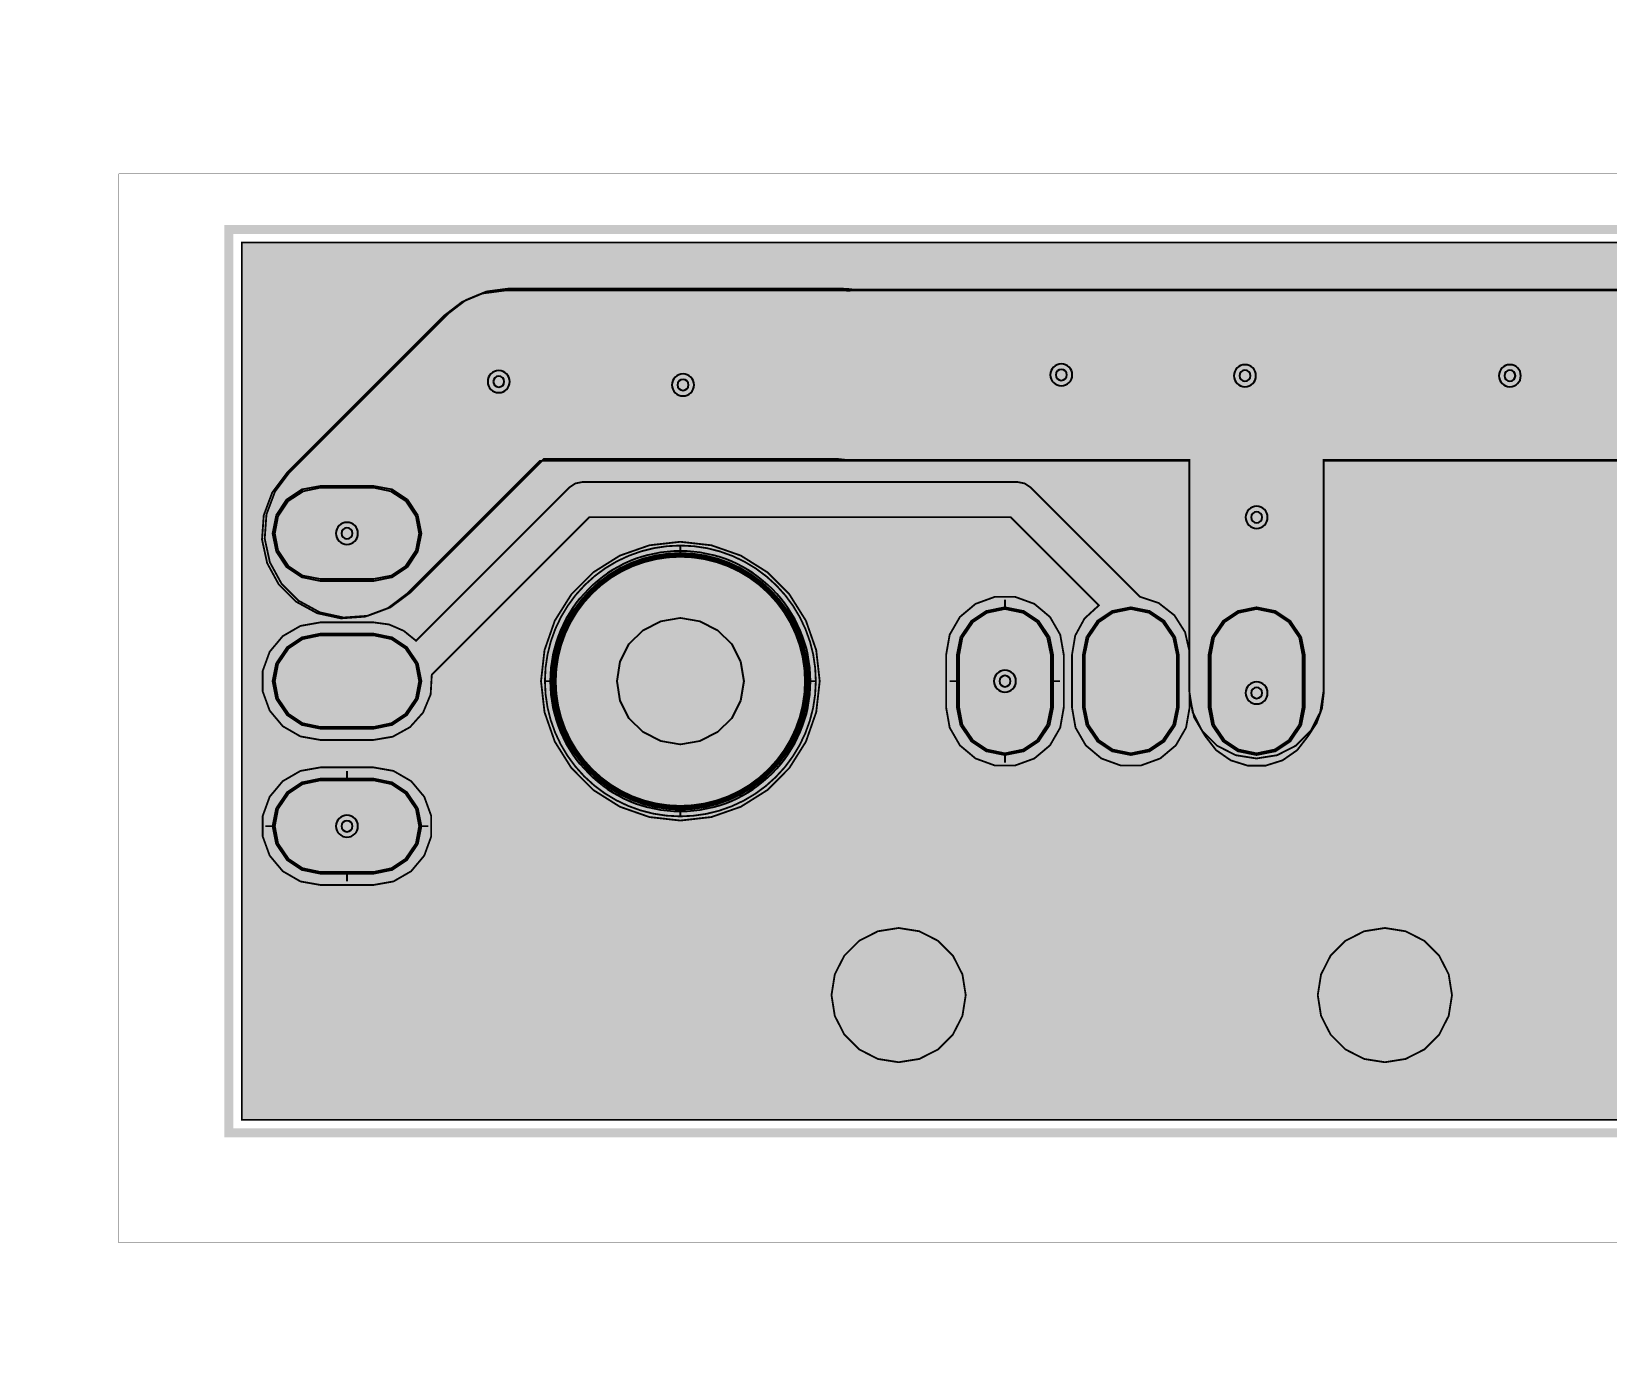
# Model space of a CAD drawing. Header units: millimetres. Extents: x -5 to 304, y -6 to 30.
# Drawn here: x -5.46 to 38.14, y -5.97 to 30.48 of the extents above; entities that cross this region are included whole.
import ezdxf

# ---------------------------------------------------------------- set-up
doc = ezdxf.new("R2010")
doc.units = ezdxf.units.MM
doc.header["$MEASUREMENT"] = 0
for name, color, linetype, true_color in [('Board-Outline-Layer', 7, 'Continuous', 0xff00ff), ('Bottom-Layer', 7, 'Continuous', 0x0000ff), ('Bottom-Paste-Mask-Layer', 7, 'Continuous', 0x800000), ('Bottom-Solder-Mask-Layer', 7, 'Continuous', 0xaa00ff), ('Document-Layer', 7, 'Continuous', 0xffffff), ('Hole-Layer', 7, 'Continuous', 0x222222), ('Mechanical-Layer', 7, 'Continuous', 0xf022f0), ('Multi-Layer', 7, 'Continuous', 0xc0c0c0), ('Top-Layer', 7, 'Continuous', 0xff0000), ('Top-Paste-Mask-Layer', 7, 'Continuous', 0x808080), ('Top-Solder-Mask-Layer', 7, 'Continuous', 0x800080)]:
    doc.layers.add(name, color=color, linetype=linetype, true_color=true_color)

msp = doc.modelspace()

# ---------------------------------------------------------------- hatches: boundary and pattern name
at = {"layer": 'Bottom-Layer'}
for points in [[(299.642, 24.642), (299.642, 0.358), (0.358, 0.358), (0.358, 24.642)], [(170.023, 11.096), (170.486, 10.758), (171.03, 10.577), (171.603, 10.571), (172.151, 10.739), (172.621, 11.066), (172.969, 11.522), (173.162, 12.061), (173.181, 12.634), (173.181, 18.62), (194.611, 18.62), (194.611, 16.637), (194.702, 16.063), (194.966, 15.545), (195.377, 15.134), (195.895, 14.87), (196.469, 14.779), (197.044, 14.87), (197.562, 15.134), (197.973, 15.545), (198.237, 16.063), (198.328, 16.637), (198.328, 18.62), (201.469, 18.62), (201.469, 16.637), (201.56, 16.063), (201.824, 15.545), (202.235, 15.134), (202.753, 14.87), (203.327, 14.779), (203.902, 14.87), (204.42, 15.134), (204.831, 15.545), (205.095, 16.063), (205.186, 16.637), (205.186, 18.62), (226.519, 18.62), (226.519, 12.5), (226.61, 11.926), (226.874, 11.408), (227.285, 10.997), (227.803, 10.733), (228.377, 10.642), (228.952, 10.733), (229.47, 10.997), (229.881, 11.408), (230.145, 11.926), (230.236, 12.5), (230.236, 18.62), (269.547, 18.62), (269.547, 12.5), (269.638, 11.926), (269.902, 11.408), (270.313, 10.997), (270.831, 10.733), (271.406, 10.642), (271.98, 10.733), (272.498, 10.997), (272.909, 11.408), (273.173, 11.926), (273.264, 12.5), (273.264, 18.62), (278.196, 18.62), (278.296, 18.614), (278.395, 18.612), (288.538, 18.612), (288.638, 18.614), (288.738, 18.62), (292.097, 18.62), (295.597, 15.121), (296.134, 14.719), (296.763, 14.484), (297.432, 14.436), (298.088, 14.579), (298.677, 14.901), (299.152, 15.375), (299.474, 15.964), (299.616, 16.62), (299.568, 17.29), (299.334, 17.919), (298.932, 18.456), (294.742, 22.646), (294.253, 23.021), (293.684, 23.256), (293.074, 23.337), (288.547, 23.337), (288.447, 23.335), (288.348, 23.328), (278.586, 23.328), (278.487, 23.335), (278.387, 23.337), (17.308, 23.337), (17.126, 23.358), (16.943, 23.365), (7.739, 23.365), (7.129, 23.285), (6.56, 23.049), (6.072, 22.674), (1.678, 18.281), (1.276, 17.744), (1.041, 17.115), (0.993, 16.445), (1.136, 15.789), (1.458, 15.2), (1.932, 14.726), (2.521, 14.404), (3.177, 14.261), (3.847, 14.309), (4.476, 14.544), (5.013, 14.946), (8.716, 18.649), (16.87, 18.649), (17.052, 18.628), (17.236, 18.62), (26.59, 18.62), (26.59, 12.218), (26.681, 11.644), (26.945, 11.126), (27.356, 10.715), (27.874, 10.451), (28.448, 10.36), (29.022, 10.451), (29.54, 10.715), (29.951, 11.126), (30.215, 11.644), (30.306, 12.218), (30.306, 18.62), (69.643, 18.62), (69.643, 12.41), (69.734, 11.835), (69.998, 11.317), (70.409, 10.906), (70.927, 10.642), (71.501, 10.551), (72.075, 10.642), (72.593, 10.906), (73.004, 11.317), (73.268, 11.835), (73.359, 12.41), (73.359, 18.62), (94.789, 18.62), (94.789, 16.51), (94.88, 15.936), (95.144, 15.418), (95.555, 15.007), (96.073, 14.743), (96.647, 14.652), (97.221, 14.743), (97.739, 15.007), (98.15, 15.418), (98.414, 15.936), (98.505, 16.51), (98.505, 18.62), (101.774, 18.62), (101.774, 16.51), (101.865, 15.936), (102.129, 15.418), (102.54, 15.007), (103.058, 14.743), (103.632, 14.652), (104.206, 14.743), (104.724, 15.007), (105.135, 15.418), (105.399, 15.936), (105.49, 16.51), (105.49, 18.62), (126.748, 18.62), (126.748, 12.5), (126.839, 11.926), (127.103, 11.408), (127.514, 10.997), (128.032, 10.733), (128.606, 10.642), (129.18, 10.733), (129.698, 10.997), (130.11, 11.408), (130.373, 11.926), (130.464, 12.5), (130.464, 18.62), (169.465, 18.62), (169.465, 12.423), (169.529, 11.942), (169.714, 11.494), (170.009, 11.109)], [(8.642, 12.5), (8.739, 11.642), (9.024, 10.826), (9.484, 10.095), (10.095, 9.484), (10.826, 9.024), (11.642, 8.739), (12.5, 8.642), (13.359, 8.739), (14.174, 9.024), (14.906, 9.484), (15.516, 10.095), (15.976, 10.826), (16.261, 11.642), (16.358, 12.5), (16.261, 13.359), (15.976, 14.174), (15.516, 14.906), (14.906, 15.516), (14.174, 15.976), (13.359, 16.261), (12.5, 16.358), (11.642, 16.261), (10.826, 15.976), (10.095, 15.516), (9.484, 14.906), (9.024, 14.174), (8.739, 13.359)], [(9, 12.5, 1), (16, 12.5, 1)], [(16.684, 3.81), (16.775, 3.236), (17.039, 2.718), (17.45, 2.307), (17.968, 2.043), (18.542, 1.952), (19.116, 2.043), (19.634, 2.307), (20.045, 2.718), (20.309, 3.236), (20.4, 3.81), (20.309, 4.384), (20.045, 4.902), (19.634, 5.313), (19.116, 5.577), (18.542, 5.668), (17.968, 5.577), (17.45, 5.313), (17.039, 4.902), (16.775, 4.384)], [(30.146, 3.81), (30.237, 3.236), (30.501, 2.718), (30.912, 2.307), (31.43, 2.043), (32.004, 1.952), (32.578, 2.043), (33.096, 2.307), (33.507, 2.718), (33.771, 3.236), (33.862, 3.81), (33.771, 4.384), (33.507, 4.902), (33.096, 5.313), (32.578, 5.577), (32.004, 5.668), (31.43, 5.577), (30.912, 5.313), (30.501, 4.902), (30.237, 4.384)]]:
    msp.add_hatch(color=256, dxfattribs=at).paths.add_polyline_path(points)
at = {"layer": 'Bottom-Paste-Mask-Layer'}
msp.add_hatch(color=256, dxfattribs=at).paths.add_polyline_path([(9, 12.5, 1), (16, 12.5, 1)])
at = {"layer": 'Bottom-Solder-Mask-Layer'}
msp.add_hatch(color=256, dxfattribs=at).paths.add_polyline_path([(8.898, 12.5, 1), (16.102, 12.5, 1)])
at = {"layer": 'Hole-Layer'}
msp.add_hatch(color=256, dxfattribs=at).paths.add_polyline_path([(12.497, 10.75), (11.957, 10.836), (11.469, 11.084), (11.082, 11.471), (10.833, 11.959), (10.747, 12.5), (10.833, 13.041), (11.082, 13.529), (11.469, 13.916), (11.957, 14.164), (12.497, 14.25), (12.503, 14.25), (13.043, 14.164), (13.531, 13.916), (13.918, 13.529), (14.167, 13.041), (14.253, 12.5), (14.167, 11.959), (13.918, 11.471), (13.531, 11.084), (13.043, 10.836), (12.503, 10.75)])
at = {"layer": 'Multi-Layer'}
for points in [[(9, 12.5, 1), (16, 12.5, 1)], [(9, 12.5, 1), (16, 12.5, 1)], [(9, 12.5, 1), (16, 12.5, 1)], [(17.042, 3.81, 1), (20.042, 3.81, 1)], [(30.504, 3.81, 1), (33.504, 3.81, 1)]]:
    msp.add_hatch(color=256, dxfattribs=at).paths.add_polyline_path(points)
at = {"layer": 'Top-Layer'}
for points in [[(299.642, 12.183), (299.642, 8.557), (299.442, 9.077), (299.079, 9.498), (298.594, 9.773), (298.045, 9.868), (296.585, 9.868), (296.029, 9.77), (295.539, 9.487), (295.175, 9.054), (294.982, 8.523), (294.982, 7.957), (295.175, 7.426), (295.539, 6.993), (296.029, 6.71), (296.585, 6.612), (298.045, 6.612), (298.594, 6.707), (299.079, 6.982), (299.442, 7.403), (299.642, 7.923), (299.642, 0.358), (0.358, 0.358), (0.358, 24.642), (299.642, 24.642), (299.642, 17.147), (299.514, 17.618), (299.291, 18.053), (298.983, 18.433), (294.793, 22.623), (294.305, 22.997), (293.736, 23.233), (293.125, 23.313), (275.617, 23.313), (275.513, 23.311), (275.408, 23.304), (271.832, 23.304), (271.728, 23.311), (271.624, 23.313), (171.577, 23.313), (171.444, 23.309), (171.311, 23.298), (171.192, 23.307), (171.072, 23.31), (120.475, 23.31), (120.416, 23.312), (120.357, 23.313), (17.287, 23.313), (17.22, 23.312), (17.153, 23.309), (17.085, 23.312), (17.018, 23.313), (7.635, 23.313), (7.025, 23.233), (6.456, 22.997), (5.968, 22.623), (1.603, 18.258), (1.2, 17.72), (0.966, 17.091), (0.918, 16.422), (1.061, 15.766), (1.382, 15.177), (1.857, 14.702), (2.446, 14.381), (3.102, 14.238), (3.771, 14.286), (4.4, 14.52), (4.937, 14.923), (8.612, 18.597), (17.018, 18.597), (17.085, 18.598), (17.153, 18.601), (17.22, 18.598), (17.287, 18.597), (26.596, 18.597), (26.596, 13.316), (26.473, 13.856), (26.177, 14.323), (25.741, 14.664), (25.217, 14.839), (22.187, 17.869), (22.03, 17.974), (21.844, 18.011), (9.779, 18.011), (9.593, 17.974), (9.436, 17.869), (5.184, 13.617), (4.841, 13.894), (4.437, 14.069), (4, 14.128), (2.54, 14.128), (1.983, 14.03), (1.493, 13.747), (1.13, 13.314), (0.937, 12.783), (0.937, 12.217), (1.13, 11.686), (1.493, 11.253), (1.983, 10.97), (2.54, 10.872), (4, 10.872), (4.537, 10.963), (5.014, 11.226), (5.378, 11.632), (5.587, 12.135), (5.618, 12.679), (9.98, 17.041), (21.643, 17.041), (24.086, 14.598), (23.689, 14.234), (23.431, 13.761), (23.342, 13.23), (23.342, 11.77), (23.44, 11.213), (23.723, 10.723), (24.156, 10.36), (24.687, 10.167), (25.253, 10.167), (25.784, 10.36), (26.217, 10.723), (26.5, 11.213), (26.598, 11.77), (26.598, 12.083), (26.724, 11.497), (27.029, 10.982), (27.331, 10.591), (27.736, 10.309), (28.207, 10.161), (28.701, 10.161), (29.172, 10.309), (29.577, 10.591), (29.879, 10.982), (30.115, 11.342), (30.262, 11.747), (30.312, 12.175), (30.312, 18.597), (69.687, 18.597), (69.687, 12.5), (69.748, 12.027), (69.927, 11.586), (70.07, 11.081), (70.366, 10.647), (70.785, 10.33), (71.283, 10.163), (71.808, 10.163), (72.305, 10.33), (72.724, 10.647), (73.02, 11.081), (73.163, 11.586), (73.342, 12.027), (73.403, 12.5), (73.403, 18.597), (94.81, 18.597), (94.81, 17.764), (94.495, 17.345), (94.33, 16.848), (94.331, 16.324), (94.499, 15.827), (94.816, 15.41), (95.249, 15.115), (95.753, 14.972), (96.195, 14.793), (96.668, 14.732), (97.14, 14.793), (97.582, 14.972), (98.086, 15.115), (98.519, 15.41), (98.836, 15.827), (99.004, 16.324), (99.005, 16.848), (98.84, 17.345), (98.526, 17.764), (98.526, 18.597), (101.651, 18.597), (101.651, 17.764), (101.336, 17.345), (101.171, 16.848), (101.172, 16.324), (101.34, 15.827), (101.657, 15.41), (102.09, 15.115), (102.594, 14.972), (103.036, 14.793), (103.509, 14.732), (103.981, 14.793), (104.423, 14.972), (104.927, 15.115), (105.36, 15.41), (105.677, 15.827), (105.845, 16.324), (105.846, 16.848), (105.681, 17.345), (105.367, 17.764), (105.367, 18.597), (120.242, 18.597), (120.301, 18.595), (120.36, 18.594), (126.748, 18.594), (126.748, 13.316), (126.631, 13.841), (126.35, 14.299), (125.935, 14.641), (125.431, 14.829), (122.39, 17.869), (122.233, 17.974), (122.047, 18.011), (110.49, 18.011), (110.305, 17.974), (110.147, 17.869), (105.627, 13.349), (105.264, 13.765), (104.782, 14.035), (104.238, 14.128), (102.778, 14.128), (102.271, 14.047), (101.814, 13.812), (101.453, 13.446), (101.224, 12.985), (98.951, 12.985), (98.723, 13.446), (98.362, 13.812), (97.905, 14.047), (97.397, 14.128), (95.937, 14.128), (95.446, 14.052), (95, 13.831), (94.642, 13.486), (90.259, 17.869), (90.102, 17.974), (89.916, 18.011), (78.105, 18.011), (77.92, 17.974), (77.762, 17.869), (74.718, 14.825), (74.202, 14.622), (73.784, 14.259), (73.512, 13.776), (73.418, 13.23), (73.418, 11.77), (73.516, 11.213), (73.799, 10.723), (74.232, 10.36), (74.763, 10.167), (75.329, 10.167), (75.86, 10.36), (76.293, 10.723), (76.576, 11.213), (76.674, 11.77), (76.674, 13.23), (76.58, 13.777), (76.307, 14.26), (75.889, 14.623), (78.306, 17.041), (89.715, 17.041), (94.31, 12.446), (94.403, 11.956), (94.639, 11.517), (94.998, 11.17), (95.444, 10.948), (95.937, 10.872), (97.397, 10.872), (97.905, 10.953), (98.362, 11.188), (98.723, 11.555), (98.951, 12.015), (101.224, 12.015), (101.453, 11.555), (101.814, 11.188), (102.271, 10.953), (102.778, 10.872), (104.238, 10.872), (104.787, 10.967), (105.272, 11.242), (105.636, 11.665), (105.836, 12.185), (110.691, 17.041), (121.846, 17.041), (124.27, 14.617), (123.856, 14.254), (123.587, 13.773), (123.494, 13.23), (123.494, 11.77), (123.592, 11.213), (123.875, 10.723), (124.308, 10.36), (124.84, 10.167), (125.405, 10.167), (125.936, 10.36), (126.369, 10.723), (126.652, 11.213), (126.75, 11.77), (126.75, 12.408), (126.821, 11.983), (126.989, 11.586), (127.131, 11.081), (127.427, 10.647), (127.846, 10.33), (128.344, 10.163), (128.869, 10.163), (129.366, 10.33), (129.785, 10.647), (130.081, 11.081), (130.224, 11.586), (130.403, 12.027), (130.464, 12.5), (130.464, 18.594), (169.465, 18.594), (169.465, 16.595), (169.46, 16.514), (169.458, 16.433), (169.458, 12.5), (169.519, 12.027), (169.699, 11.586), (169.841, 11.081), (170.137, 10.647), (170.556, 10.33), (171.054, 10.163), (171.579, 10.163), (172.077, 10.33), (172.495, 10.647), (172.791, 11.081), (172.934, 11.586), (173.113, 12.027), (173.174, 12.5), (173.174, 16.279), (173.18, 16.359), (173.181, 16.44), (173.181, 18.597), (194.687, 18.597), (194.687, 17.843), (194.333, 17.434), (194.134, 16.931), (194.11, 16.391), (194.264, 15.873), (194.58, 15.433), (195.022, 15.122), (195.542, 14.972), (195.983, 14.793), (196.456, 14.732), (196.928, 14.793), (197.37, 14.972), (197.858, 15.107), (198.281, 15.385), (198.598, 15.779), (198.778, 16.251), (198.805, 16.757), (198.676, 17.246), (198.403, 17.672), (198.403, 18.597), (201.439, 18.597), (201.439, 17.764), (201.124, 17.345), (200.959, 16.848), (200.961, 16.324), (201.129, 15.827), (201.445, 15.41), (201.878, 15.115), (202.383, 14.972), (202.824, 14.793), (203.297, 14.732), (203.77, 14.793), (204.211, 14.972), (204.715, 15.115), (205.148, 15.41), (205.465, 15.827), (205.633, 16.324), (205.635, 16.848), (205.469, 17.345), (205.155, 17.764), (205.155, 18.597), (226.519, 18.597), (226.519, 13.316), (226.416, 13.808), (226.167, 14.244), (225.797, 14.584), (225.342, 14.795), (224.843, 14.857), (221.831, 17.869), (221.674, 17.974), (221.488, 18.011), (210.439, 18.011), (210.254, 17.974), (210.096, 17.869), (205.473, 13.246), (205.218, 13.61), (204.874, 13.89), (204.466, 14.068), (204.026, 14.128), (202.566, 14.128), (202.059, 14.047), (201.602, 13.812), (201.241, 13.446), (201.012, 12.985), (198.74, 12.985), (198.511, 13.446), (198.15, 13.812), (197.693, 14.047), (197.185, 14.128), (195.725, 14.128), (195.184, 14.035), (194.704, 13.768), (194.34, 13.356), (189.827, 17.869), (189.67, 17.974), (189.484, 18.011), (178.054, 18.011), (177.869, 17.974), (177.711, 17.869), (174.696, 14.854), (174.223, 14.746), (173.802, 14.503), (173.472, 14.147), (173.262, 13.71), (173.189, 13.23), (173.189, 11.77), (173.287, 11.213), (173.57, 10.723), (174.003, 10.36), (174.535, 10.167), (175.1, 10.167), (175.631, 10.36), (176.065, 10.723), (176.347, 11.213), (176.445, 11.77), (176.445, 13.23), (176.365, 13.736), (176.131, 14.192), (175.767, 14.553), (178.255, 17.041), (189.283, 17.041), (194.125, 12.199), (194.322, 11.674), (194.686, 11.247), (195.173, 10.968), (195.725, 10.872), (197.185, 10.872), (197.693, 10.953), (198.15, 11.188), (198.511, 11.555), (198.74, 12.015), (201.012, 12.015), (201.241, 11.555), (201.602, 11.188), (202.059, 10.953), (202.566, 10.872), (204.026, 10.872), (204.542, 10.956), (205.005, 11.199), (205.367, 11.576), (205.591, 12.048), (205.679, 12.094), (205.756, 12.157), (210.64, 17.041), (221.287, 17.041), (223.849, 14.479), (223.534, 14.126), (223.334, 13.698), (223.265, 13.23), (223.265, 11.77), (223.363, 11.213), (223.646, 10.723), (224.079, 10.36), (224.611, 10.167), (225.176, 10.167), (225.708, 10.36), (226.141, 10.723), (226.423, 11.213), (226.522, 11.77), (226.522, 12.408), (226.593, 11.983), (226.76, 11.586), (226.902, 11.081), (227.199, 10.647), (227.617, 10.33), (228.115, 10.163), (228.64, 10.163), (229.138, 10.33), (229.556, 10.647), (229.852, 11.081), (229.995, 11.586), (230.174, 12.027), (230.236, 12.5), (230.236, 18.597), (269.547, 18.597), (269.547, 12.5), (269.609, 12.027), (269.788, 11.586), (269.931, 11.081), (270.227, 10.647), (270.645, 10.33), (271.143, 10.163), (271.668, 10.163), (272.166, 10.33), (272.584, 10.647), (272.881, 11.081), (273.023, 11.586), (273.203, 12.027), (273.264, 12.5), (273.264, 18.588), (275.617, 18.588), (275.722, 18.59), (275.826, 18.597), (292.149, 18.597), (295.648, 15.098), (296.162, 14.708), (296.762, 14.473), (297.403, 14.409), (298.038, 14.52), (298.619, 14.8), (299.102, 15.226), (299.452, 15.767), (299.642, 16.383), (299.642, 12.817), (299.442, 13.337), (299.079, 13.758), (298.594, 14.033), (298.045, 14.128), (296.585, 14.128), (296.118, 14.06), (295.691, 13.86), (291.809, 17.742), (291.651, 17.847), (291.466, 17.884), (279.02, 17.884), (278.834, 17.847), (278.677, 17.742), (275.625, 14.691), (275.1, 14.847), (274.553, 14.819), (274.046, 14.612), (273.636, 14.249), (273.371, 13.77), (273.278, 13.23), (273.278, 11.77), (273.377, 11.213), (273.659, 10.723), (274.092, 10.36), (274.624, 10.167), (275.189, 10.167), (275.721, 10.36), (276.154, 10.723), (276.436, 11.213), (276.535, 11.77), (276.535, 13.23), (276.482, 13.639), (276.329, 14.022), (279.221, 16.914), (291.265, 16.914), (295.074, 13.105), (294.96, 12.59), (295.016, 12.066), (295.237, 11.587), (295.6, 11.204), (296.065, 10.957), (296.585, 10.872), (298.045, 10.872), (298.594, 10.967), (299.079, 11.242), (299.442, 11.663)], [(2.54, 15.32), (2.054, 15.417), (1.642, 15.692), (1.367, 16.104), (1.27, 16.59), (1.367, 17.076), (1.642, 17.488), (2.054, 17.763), (2.54, 17.86), (4, 17.86), (4.486, 17.763), (4.898, 17.488), (5.173, 17.076), (5.27, 16.59), (5.173, 16.104), (4.898, 15.692), (4.486, 15.417), (4, 15.32)], [(8.642, 12.5), (8.739, 11.642), (9.024, 10.826), (9.484, 10.095), (10.095, 9.484), (10.826, 9.024), (11.642, 8.739), (12.5, 8.642), (13.359, 8.739), (14.174, 9.024), (14.906, 9.484), (15.516, 10.095), (15.976, 10.826), (16.261, 11.642), (16.358, 12.5), (16.261, 13.359), (15.976, 14.174), (15.516, 14.906), (14.906, 15.516), (14.174, 15.976), (13.359, 16.261), (12.5, 16.358), (11.642, 16.261), (10.826, 15.976), (10.095, 15.516), (9.484, 14.906), (9.024, 14.174), (8.739, 13.359)], [(9, 12.5, 1), (16, 12.5, 1)], [(19.858, 13.23), (19.858, 11.77), (19.956, 11.213), (20.239, 10.723), (20.672, 10.36), (21.203, 10.167), (21.769, 10.167), (22.3, 10.36), (22.733, 10.723), (23.016, 11.213), (23.114, 11.77), (23.114, 13.23), (23.016, 13.787), (22.733, 14.277), (22.3, 14.64), (21.769, 14.833), (21.203, 14.833), (20.672, 14.64), (20.239, 14.277), (19.956, 13.787)], [(22.756, 11.77), (22.659, 11.284), (22.384, 10.872), (21.972, 10.597), (21.486, 10.5), (21, 10.597), (20.588, 10.872), (20.313, 11.284), (20.216, 11.77), (20.216, 13.23), (20.313, 13.716), (20.588, 14.128), (21, 14.403), (21.486, 14.5), (21.972, 14.403), (22.384, 14.128), (22.659, 13.716), (22.756, 13.23)], [(26.24, 11.77), (26.143, 11.284), (25.868, 10.872), (25.456, 10.597), (24.97, 10.5), (24.484, 10.597), (24.072, 10.872), (23.797, 11.284), (23.7, 11.77), (23.7, 13.23), (23.797, 13.716), (24.072, 14.128), (24.484, 14.403), (24.97, 14.5), (25.456, 14.403), (25.868, 14.128), (26.143, 13.716), (26.24, 13.23)], [(29.724, 11.77), (29.627, 11.284), (29.352, 10.872), (28.94, 10.597), (28.454, 10.5), (27.968, 10.597), (27.556, 10.872), (27.281, 11.284), (27.184, 11.77), (27.184, 13.23), (27.281, 13.716), (27.556, 14.128), (27.968, 14.403), (28.454, 14.5), (28.94, 14.403), (29.352, 14.128), (29.627, 13.716), (29.724, 13.23)], [(2.54, 11.23), (2.054, 11.327), (1.642, 11.602), (1.367, 12.014), (1.27, 12.5), (1.367, 12.986), (1.642, 13.398), (2.054, 13.673), (2.54, 13.77), (4, 13.77), (4.486, 13.673), (4.898, 13.398), (5.173, 12.986), (5.27, 12.5), (5.173, 12.014), (4.898, 11.602), (4.486, 11.327), (4, 11.23)], [(4, 10.114), (2.54, 10.114), (1.983, 10.016), (1.493, 9.733), (1.13, 9.3), (0.937, 8.769), (0.937, 8.203), (1.13, 7.672), (1.493, 7.239), (1.983, 6.956), (2.54, 6.858), (4, 6.858), (4.557, 6.956), (5.047, 7.239), (5.41, 7.672), (5.603, 8.203), (5.603, 8.769), (5.41, 9.3), (5.047, 9.733), (4.557, 10.016)], [(2.54, 7.216), (2.054, 7.313), (1.642, 7.588), (1.367, 8), (1.27, 8.486), (1.367, 8.972), (1.642, 9.384), (2.054, 9.659), (2.54, 9.756), (4, 9.756), (4.486, 9.659), (4.898, 9.384), (5.173, 8.972), (5.27, 8.486), (5.173, 8), (4.898, 7.588), (4.486, 7.313), (4, 7.216)], [(16.684, 3.81), (16.775, 3.236), (17.039, 2.718), (17.45, 2.307), (17.968, 2.043), (18.542, 1.952), (19.116, 2.043), (19.634, 2.307), (20.045, 2.718), (20.309, 3.236), (20.4, 3.81), (20.309, 4.384), (20.045, 4.902), (19.634, 5.313), (19.116, 5.577), (18.542, 5.668), (17.968, 5.577), (17.45, 5.313), (17.039, 4.902), (16.775, 4.384)], [(30.146, 3.81), (30.237, 3.236), (30.501, 2.718), (30.912, 2.307), (31.43, 2.043), (32.004, 1.952), (32.578, 2.043), (33.096, 2.307), (33.507, 2.718), (33.771, 3.236), (33.862, 3.81), (33.771, 4.384), (33.507, 4.902), (33.096, 5.313), (32.578, 5.577), (32.004, 5.668), (31.43, 5.577), (30.912, 5.313), (30.501, 4.902), (30.237, 4.384)]]:
    msp.add_hatch(color=256, dxfattribs=at).paths.add_polyline_path(points)
at = {"layer": 'Top-Paste-Mask-Layer'}
for points in [[(2.54, 15.32), (2.054, 15.417), (1.642, 15.692), (1.367, 16.104), (1.27, 16.59), (1.367, 17.076), (1.642, 17.488), (2.054, 17.763), (2.54, 17.86), (4, 17.86), (4.486, 17.763), (4.898, 17.488), (5.173, 17.076), (5.27, 16.59), (5.173, 16.104), (4.898, 15.692), (4.486, 15.417), (4, 15.32)], [(9, 12.5, 1), (16, 12.5, 1)], [(22.756, 11.77), (22.659, 11.284), (22.384, 10.872), (21.972, 10.597), (21.486, 10.5), (21, 10.597), (20.588, 10.872), (20.313, 11.284), (20.216, 11.77), (20.216, 13.23), (20.313, 13.716), (20.588, 14.128), (21, 14.403), (21.486, 14.5), (21.972, 14.403), (22.384, 14.128), (22.659, 13.716), (22.756, 13.23)], [(26.24, 11.77), (26.143, 11.284), (25.868, 10.872), (25.456, 10.597), (24.97, 10.5), (24.484, 10.597), (24.072, 10.872), (23.797, 11.284), (23.7, 11.77), (23.7, 13.23), (23.797, 13.716), (24.072, 14.128), (24.484, 14.403), (24.97, 14.5), (25.456, 14.403), (25.868, 14.128), (26.143, 13.716), (26.24, 13.23)], [(29.724, 11.77), (29.627, 11.284), (29.352, 10.872), (28.94, 10.597), (28.454, 10.5), (27.968, 10.597), (27.556, 10.872), (27.281, 11.284), (27.184, 11.77), (27.184, 13.23), (27.281, 13.716), (27.556, 14.128), (27.968, 14.403), (28.454, 14.5), (28.94, 14.403), (29.352, 14.128), (29.627, 13.716), (29.724, 13.23)], [(2.54, 11.23), (2.054, 11.327), (1.642, 11.602), (1.367, 12.014), (1.27, 12.5), (1.367, 12.986), (1.642, 13.398), (2.054, 13.673), (2.54, 13.77), (4, 13.77), (4.486, 13.673), (4.898, 13.398), (5.173, 12.986), (5.27, 12.5), (5.173, 12.014), (4.898, 11.602), (4.486, 11.327), (4, 11.23)], [(2.54, 7.216), (2.054, 7.313), (1.642, 7.588), (1.367, 8), (1.27, 8.486), (1.367, 8.972), (1.642, 9.384), (2.054, 9.659), (2.54, 9.756), (4, 9.756), (4.486, 9.659), (4.898, 9.384), (5.173, 8.972), (5.27, 8.486), (5.173, 8), (4.898, 7.588), (4.486, 7.313), (4, 7.216)]]:
    msp.add_hatch(color=256, dxfattribs=at).paths.add_polyline_path(points)
at = {"layer": 'Top-Solder-Mask-Layer'}
for points in [[(2.54, 15.269), (2.035, 15.37), (1.606, 15.656), (1.32, 16.085), (1.219, 16.59), (1.32, 17.095), (1.606, 17.524), (2.035, 17.81), (2.54, 17.911), (4, 17.911), (4.505, 17.81), (4.934, 17.524), (5.22, 17.095), (5.321, 16.59), (5.22, 16.085), (4.934, 15.656), (4.505, 15.37), (4, 15.269)], [(8.898, 12.5, 1), (16.102, 12.5, 1)], [(22.807, 11.77), (22.706, 11.265), (22.42, 10.836), (21.991, 10.55), (21.486, 10.449), (20.981, 10.55), (20.552, 10.836), (20.266, 11.265), (20.165, 11.77), (20.165, 13.23), (20.266, 13.735), (20.552, 14.164), (20.981, 14.45), (21.486, 14.551), (21.991, 14.45), (22.42, 14.164), (22.706, 13.735), (22.807, 13.23)], [(26.291, 11.77), (26.19, 11.265), (25.904, 10.836), (25.475, 10.55), (24.97, 10.449), (24.465, 10.55), (24.036, 10.836), (23.75, 11.265), (23.649, 11.77), (23.649, 13.23), (23.75, 13.735), (24.036, 14.164), (24.465, 14.45), (24.97, 14.551), (25.475, 14.45), (25.904, 14.164), (26.19, 13.735), (26.291, 13.23)], [(29.775, 11.77), (29.674, 11.265), (29.388, 10.836), (28.96, 10.55), (28.454, 10.449), (27.949, 10.55), (27.52, 10.836), (27.234, 11.265), (27.133, 11.77), (27.133, 13.23), (27.234, 13.735), (27.52, 14.164), (27.949, 14.45), (28.454, 14.551), (28.96, 14.45), (29.388, 14.164), (29.674, 13.735), (29.775, 13.23)], [(2.54, 11.179), (2.035, 11.28), (1.606, 11.566), (1.32, 11.995), (1.219, 12.5), (1.32, 13.005), (1.606, 13.434), (2.035, 13.72), (2.54, 13.821), (4, 13.821), (4.505, 13.72), (4.934, 13.434), (5.22, 13.005), (5.321, 12.5), (5.22, 11.995), (4.934, 11.566), (4.505, 11.28), (4, 11.179)], [(2.54, 7.165), (2.035, 7.266), (1.606, 7.552), (1.32, 7.981), (1.219, 8.486), (1.32, 8.991), (1.606, 9.42), (2.035, 9.706), (2.54, 9.807), (4, 9.807), (4.505, 9.706), (4.934, 9.42), (5.22, 8.991), (5.321, 8.486), (5.22, 7.981), (4.934, 7.552), (4.505, 7.266), (4, 7.165)]]:
    msp.add_hatch(color=256, dxfattribs=at).paths.add_polyline_path(points)

# ---------------------------------------------------------------- linework, layer by layer
at = {"layer": 'Board-Outline-Layer', "const_width": 0.254}
msp.add_lwpolyline([(0, 0), (0, 25), (300.001, 25), (300.001, 0)], close=True, dxfattribs=at)
at = {"layer": 'Bottom-Layer'}
for points, const_width in [([(-3.048, -3.048), (-3.048, 26.543), (300.991, 26.543), (300.991, -3.048)], 0.00508), ([(299.642, 24.642), (299.642, 0.358), (0.358, 0.358), (0.358, 24.642)], 0.0508), ([(8.642, 12.5), (8.739, 11.642), (9.024, 10.826), (9.484, 10.095), (10.095, 9.484), (10.826, 9.024), (11.642, 8.739), (12.5, 8.642), (13.359, 8.739), (14.174, 9.024), (14.906, 9.484), (15.516, 10.095), (15.976, 10.826), (16.261, 11.642), (16.358, 12.5), (16.261, 13.359), (15.976, 14.174), (15.516, 14.906), (14.906, 15.516), (14.174, 15.976), (13.359, 16.261), (12.5, 16.358), (11.642, 16.261), (10.826, 15.976), (10.095, 15.516), (9.484, 14.906), (9.024, 14.174), (8.739, 13.359)], 0.0508), ([(16.684, 3.81), (16.775, 3.236), (17.039, 2.718), (17.45, 2.307), (17.968, 2.043), (18.542, 1.952), (19.116, 2.043), (19.634, 2.307), (20.045, 2.718), (20.309, 3.236), (20.4, 3.81), (20.309, 4.384), (20.045, 4.902), (19.634, 5.313), (19.116, 5.577), (18.542, 5.668), (17.968, 5.577), (17.45, 5.313), (17.039, 4.902), (16.775, 4.384)], 0.0508), ([(30.146, 3.81), (30.237, 3.236), (30.501, 2.718), (30.912, 2.307), (31.43, 2.043), (32.004, 1.952), (32.578, 2.043), (33.096, 2.307), (33.507, 2.718), (33.771, 3.236), (33.862, 3.81), (33.771, 4.384), (33.507, 4.902), (33.096, 5.313), (32.578, 5.577), (32.004, 5.668), (31.43, 5.577), (30.912, 5.313), (30.501, 4.902), (30.237, 4.384)], 0.0508)]:
    msp.add_lwpolyline(points, close=True, dxfattribs=dict(at, const_width=const_width))
for points, const_width in [([(278.387, 23.337), (17.308, 23.337), (17.126, 23.358), (16.943, 23.365), (7.739, 23.365), (7.129, 23.285), (6.56, 23.049), (6.072, 22.674), (1.678, 18.281), (1.276, 17.744), (1.041, 17.115), (0.993, 16.445), (1.136, 15.789), (1.458, 15.2), (1.932, 14.726), (2.521, 14.404), (3.177, 14.261), (3.847, 14.309), (4.476, 14.544), (5.013, 14.946), (8.716, 18.649), (16.87, 18.649), (17.052, 18.628), (17.236, 18.62), (26.59, 18.62), (26.59, 12.218), (26.681, 11.644), (26.945, 11.126), (27.356, 10.715), (27.874, 10.451), (28.448, 10.36), (29.022, 10.451), (29.54, 10.715), (29.951, 11.126), (30.215, 11.644), (30.306, 12.218), (30.306, 18.62), (69.643, 18.62)], 0.0508), ([(3.346, 16.614), (7.739, 21.007)], 4), ([(7.739, 21.007), (16.943, 21.007)], 4), ([(17.236, 20.979), (23.046, 20.979)], 4), ([(71.528, 20.979), (23.046, 20.979)], 4), ([(28.448, 20.802), (28.448, 12.218)], 3), ([(12.5, 15.997), (12.5, 16.257)], 0.0508), ([(9.003, 12.5), (8.743, 12.5)], 0.0508), ([(15.997, 12.5), (16.257, 12.5)], 0.0508), ([(12.5, 9.003), (12.5, 8.743)], 0.0508)]:
    msp.add_lwpolyline(points, dxfattribs=dict(at, const_width=const_width))
msp.add_lwpolyline([(9, 12.5, 1), (16, 12.5, 1)], format="xyb", close=True, dxfattribs=at)
at = {"layer": 'Bottom-Paste-Mask-Layer'}
msp.add_lwpolyline([(9, 12.5, 1), (16, 12.5, 1)], format="xyb", close=True, dxfattribs=at)
at = {"layer": 'Bottom-Solder-Mask-Layer'}
msp.add_lwpolyline([(8.898, 12.5, 1), (16.102, 12.5), (16.102, 12.5, 1), (8.898, 12.5)], format="xyb", dxfattribs=at)
at = {"layer": 'Document-Layer', "const_width": 0.15}
msp.add_lwpolyline([(16, 12.5, 0.999), (9, 12.496, 0.999), (16, 12.491)], format="xyb", dxfattribs=at)
msp.add_lwpolyline([(16, 12.5, 0.999), (9, 12.496, 0.999), (16, 12.491)], format="xyb", dxfattribs=at)
at = {"layer": 'Hole-Layer'}
for points in [[(7.321, 20.793, 1), (7.626, 20.793, 1)], [(22.894, 20.979, 1), (23.199, 20.979, 1)], [(27.978, 20.955, 1), (28.283, 20.955, 1)], [(35.312, 20.955, 1), (35.617, 20.955, 1)], [(28.302, 17.035, 1), (28.607, 17.035, 1)], [(3.118, 16.59, 1), (3.423, 16.59, 1)], [(21.334, 12.5, 1), (21.639, 12.5, 1)], [(28.302, 12.175, 1), (28.607, 12.175, 1)], [(3.118, 8.486, 1), (3.423, 8.486, 1)]]:
    msp.add_lwpolyline(points, format="xyb", close=True, dxfattribs=at)
msp.add_lwpolyline([(12.421, 20.701, 1), (12.726, 20.701), (12.726, 20.701, 1), (12.421, 20.701)], format="xyb", dxfattribs=at)
msp.add_lwpolyline([(12.497, 10.75), (11.957, 10.836), (11.469, 11.084), (11.082, 11.471), (10.833, 11.959), (10.747, 12.5), (10.833, 13.041), (11.082, 13.529), (11.469, 13.916), (11.957, 14.164), (12.497, 14.25), (12.503, 14.25), (13.043, 14.164), (13.531, 13.916), (13.918, 13.529), (14.167, 13.041), (14.253, 12.5), (14.167, 11.959), (13.918, 11.471), (13.531, 11.084), (13.043, 10.836), (12.503, 10.75)], close=True, dxfattribs=at)
at = {"layer": 'Mechanical-Layer', "const_width": 0.05}
msp.add_lwpolyline([(16.25, 12.5, 0.999), (8.75, 12.516, 0.999), (16.25, 12.491)], format="xyb", dxfattribs=at)
msp.add_lwpolyline([(16.25, 12.5, 0.999), (8.75, 12.516, 0.999), (16.25, 12.491)], format="xyb", dxfattribs=at)
at = {"layer": 'Multi-Layer'}
for points in [[(7.168, 20.793, 1), (7.778, 20.793, 1)], [(35.159, 20.955, 1), (35.769, 20.955, 1)], [(9, 12.5, 1), (16, 12.5, 1)], [(9, 12.5, 1), (16, 12.5, 1)], [(9, 12.5, 1), (16, 12.5, 1)]]:
    msp.add_lwpolyline(points, format="xyb", close=True, dxfattribs=at)
for points in [[(12.268, 20.701, 1), (12.878, 20.701), (12.878, 20.701, 1), (12.268, 20.701)], [(22.741, 20.979, 1), (23.351, 20.979), (23.351, 20.979, 1), (22.741, 20.979)], [(27.825, 20.955, 1), (28.435, 20.955), (28.435, 20.955, 1), (27.825, 20.955)], [(28.149, 17.035, 1), (28.759, 17.035), (28.759, 17.035, 1), (28.149, 17.035)], [(2.965, 16.59, 1), (3.575, 16.59), (3.575, 16.59, 1), (2.965, 16.59)], [(21.181, 12.5, 1), (21.791, 12.5), (21.791, 12.5, 1), (21.181, 12.5)], [(28.149, 12.175, 1), (28.759, 12.175), (28.759, 12.175, 1), (28.149, 12.175)], [(2.965, 8.486, 1), (3.575, 8.486), (3.575, 8.486, 1), (2.965, 8.486)]]:
    msp.add_lwpolyline(points, format="xyb", dxfattribs=at)
at = {"layer": 'Multi-Layer', "const_width": 0.645}
msp.add_lwpolyline([(17.042, 3.81, 1), (20.042, 3.81, 1)], format="xyb", close=True, dxfattribs=at)
msp.add_lwpolyline([(30.504, 3.81, 1), (33.504, 3.81), (33.504, 3.81, 1), (30.504, 3.81)], format="xyb", dxfattribs=at)
at = {"layer": 'Top-Layer'}
for points, const_width in [([(-5.461, -5.969), (-5.461, 30.48), (303.658, 30.48), (303.658, -5.969)], 0.00508), ([(8.642, 12.5), (8.739, 11.642), (9.024, 10.826), (9.484, 10.095), (10.095, 9.484), (10.826, 9.024), (11.642, 8.739), (12.5, 8.642), (13.359, 8.739), (14.174, 9.024), (14.906, 9.484), (15.516, 10.095), (15.976, 10.826), (16.261, 11.642), (16.358, 12.5), (16.261, 13.359), (15.976, 14.174), (15.516, 14.906), (14.906, 15.516), (14.174, 15.976), (13.359, 16.261), (12.5, 16.358), (11.642, 16.261), (10.826, 15.976), (10.095, 15.516), (9.484, 14.906), (9.024, 14.174), (8.739, 13.359)], 0.0508), ([(19.858, 13.23), (19.858, 11.77), (19.956, 11.213), (20.239, 10.723), (20.672, 10.36), (21.203, 10.167), (21.769, 10.167), (22.3, 10.36), (22.733, 10.723), (23.016, 11.213), (23.114, 11.77), (23.114, 13.23), (23.016, 13.787), (22.733, 14.277), (22.3, 14.64), (21.769, 14.833), (21.203, 14.833), (20.672, 14.64), (20.239, 14.277), (19.956, 13.787)], 0.0508), ([(4, 10.114), (2.54, 10.114), (1.983, 10.016), (1.493, 9.733), (1.13, 9.3), (0.937, 8.769), (0.937, 8.203), (1.13, 7.672), (1.493, 7.239), (1.983, 6.956), (2.54, 6.858), (4, 6.858), (4.557, 6.956), (5.047, 7.239), (5.41, 7.672), (5.603, 8.203), (5.603, 8.769), (5.41, 9.3), (5.047, 9.733), (4.557, 10.016)], 0.0508), ([(16.684, 3.81), (16.775, 3.236), (17.039, 2.718), (17.45, 2.307), (17.968, 2.043), (18.542, 1.952), (19.116, 2.043), (19.634, 2.307), (20.045, 2.718), (20.309, 3.236), (20.4, 3.81), (20.309, 4.384), (20.045, 4.902), (19.634, 5.313), (19.116, 5.577), (18.542, 5.668), (17.968, 5.577), (17.45, 5.313), (17.039, 4.902), (16.775, 4.384)], 0.0508), ([(30.146, 3.81), (30.237, 3.236), (30.501, 2.718), (30.912, 2.307), (31.43, 2.043), (32.004, 1.952), (32.578, 2.043), (33.096, 2.307), (33.507, 2.718), (33.771, 3.236), (33.862, 3.81), (33.771, 4.384), (33.507, 4.902), (33.096, 5.313), (32.578, 5.577), (32.004, 5.668), (31.43, 5.577), (30.912, 5.313), (30.501, 4.902), (30.237, 4.384)], 0.0508)]:
    msp.add_lwpolyline(points, close=True, dxfattribs=dict(at, const_width=const_width))
for points, const_width in [([(299.642, 0.358), (0.358, 0.358), (0.358, 24.642), (299.642, 24.642)], 0.0508), ([(120.357, 23.313), (17.287, 23.313), (17.22, 23.312), (17.153, 23.309), (17.085, 23.312), (17.018, 23.313), (7.635, 23.313), (7.025, 23.233), (6.456, 22.997), (5.968, 22.623), (1.603, 18.258), (1.2, 17.72), (0.966, 17.091), (0.918, 16.422), (1.061, 15.766), (1.382, 15.177), (1.857, 14.702), (2.446, 14.381), (3.102, 14.238), (3.771, 14.286), (4.4, 14.52), (4.937, 14.923), (8.612, 18.597), (17.018, 18.597), (17.085, 18.598), (17.153, 18.601), (17.22, 18.598), (17.287, 18.597), (26.596, 18.597), (26.596, 13.316), (26.473, 13.856), (26.177, 14.323), (25.741, 14.664), (25.217, 14.839), (22.187, 17.869), (22.03, 17.974), (21.844, 18.011), (9.779, 18.011), (9.593, 17.974), (9.436, 17.869), (5.184, 13.617), (4.841, 13.894), (4.437, 14.069), (4, 14.128), (2.54, 14.128), (1.983, 14.03), (1.493, 13.747), (1.13, 13.314), (0.937, 12.783), (0.937, 12.217), (1.13, 11.686), (1.493, 11.253), (1.983, 10.97), (2.54, 10.872), (4, 10.872), (4.537, 10.963), (5.014, 11.226), (5.378, 11.632), (5.587, 12.135), (5.618, 12.679), (9.98, 17.041), (21.643, 17.041), (24.086, 14.598), (23.689, 14.234), (23.431, 13.761), (23.342, 13.23), (23.342, 11.77), (23.44, 11.213), (23.723, 10.723), (24.156, 10.36), (24.687, 10.167), (25.253, 10.167), (25.784, 10.36), (26.217, 10.723), (26.5, 11.213), (26.598, 11.77), (26.598, 12.083), (26.724, 11.497), (27.029, 10.982), (27.331, 10.591), (27.736, 10.309), (28.207, 10.161), (28.701, 10.161), (29.172, 10.309), (29.577, 10.591), (29.879, 10.982), (30.115, 11.342), (30.262, 11.747), (30.312, 12.175), (30.312, 18.597), (69.687, 18.597)], 0.0508), ([(3.27, 16.59), (7.635, 20.955)], 4), ([(7.635, 20.955), (17.018, 20.955)], 4), ([(17.287, 20.955), (28.13, 20.955)], 4), ([(28.13, 20.955), (35.464, 20.955)], 4), ([(35.464, 20.955), (40.958, 20.955)], 4), ([(28.387, 20.698), (28.13, 20.955)], 3), ([(28.454, 20.758), (28.454, 17.035)], 3), ([(28.454, 17.035), (28.454, 12.175)], 3), ([(4.753, 12.5), (9.779, 17.526)], 0.254), ([(9.779, 17.526), (21.844, 17.526)], 0.254), ([(21.844, 17.526), (24.97, 14.4)], 0.254), ([(12.5, 15.997), (12.5, 16.257)], 0.0508), ([(21.486, 14.497), (21.486, 14.757)], 0.0508), ([(24.97, 14.4), (24.97, 12.5)], 0.254), ([(3.27, 12.5), (4.753, 12.5)], 0.254), ([(9.003, 12.5), (8.743, 12.5)], 0.0508), ([(15.997, 12.5), (16.257, 12.5)], 0.0508), ([(20.219, 12.5), (19.959, 12.5)], 0.0508), ([(22.754, 12.5), (23.013, 12.5)], 0.0508), ([(21.486, 10.503), (21.486, 10.243)], 0.0508), ([(3.27, 9.753), (3.27, 10.013)], 0.0508), ([(12.5, 9.003), (12.5, 8.743)], 0.0508), ([(1.273, 8.486), (1.013, 8.486)], 0.0508), ([(5.267, 8.486), (5.527, 8.486)], 0.0508), ([(3.27, 7.219), (3.27, 6.959)], 0.0508)]:
    msp.add_lwpolyline(points, dxfattribs=dict(at, const_width=const_width))
for points in [[(2.54, 15.32), (2.054, 15.417), (1.642, 15.692), (1.367, 16.104), (1.27, 16.59), (1.367, 17.076), (1.642, 17.488), (2.054, 17.763), (2.54, 17.86), (4, 17.86), (4.486, 17.763), (4.898, 17.488), (5.173, 17.076), (5.27, 16.59), (5.173, 16.104), (4.898, 15.692), (4.486, 15.417), (4, 15.32)], [(22.756, 11.77), (22.659, 11.284), (22.384, 10.872), (21.972, 10.597), (21.486, 10.5), (21, 10.597), (20.588, 10.872), (20.313, 11.284), (20.216, 11.77), (20.216, 13.23), (20.313, 13.716), (20.588, 14.128), (21, 14.403), (21.486, 14.5), (21.972, 14.403), (22.384, 14.128), (22.659, 13.716), (22.756, 13.23)], [(26.24, 11.77), (26.143, 11.284), (25.868, 10.872), (25.456, 10.597), (24.97, 10.5), (24.484, 10.597), (24.072, 10.872), (23.797, 11.284), (23.7, 11.77), (23.7, 13.23), (23.797, 13.716), (24.072, 14.128), (24.484, 14.403), (24.97, 14.5), (25.456, 14.403), (25.868, 14.128), (26.143, 13.716), (26.24, 13.23)], [(29.724, 11.77), (29.627, 11.284), (29.352, 10.872), (28.94, 10.597), (28.454, 10.5), (27.968, 10.597), (27.556, 10.872), (27.281, 11.284), (27.184, 11.77), (27.184, 13.23), (27.281, 13.716), (27.556, 14.128), (27.968, 14.403), (28.454, 14.5), (28.94, 14.403), (29.352, 14.128), (29.627, 13.716), (29.724, 13.23)], [(2.54, 11.23), (2.054, 11.327), (1.642, 11.602), (1.367, 12.014), (1.27, 12.5), (1.367, 12.986), (1.642, 13.398), (2.054, 13.673), (2.54, 13.77), (4, 13.77), (4.486, 13.673), (4.898, 13.398), (5.173, 12.986), (5.27, 12.5), (5.173, 12.014), (4.898, 11.602), (4.486, 11.327), (4, 11.23)], [(2.54, 7.216), (2.054, 7.313), (1.642, 7.588), (1.367, 8), (1.27, 8.486), (1.367, 8.972), (1.642, 9.384), (2.054, 9.659), (2.54, 9.756), (4, 9.756), (4.486, 9.659), (4.898, 9.384), (5.173, 8.972), (5.27, 8.486), (5.173, 8), (4.898, 7.588), (4.486, 7.313), (4, 7.216)]]:
    msp.add_lwpolyline(points, close=True, dxfattribs=at)
msp.add_lwpolyline([(9, 12.5, 1), (16, 12.5, 1)], format="xyb", close=True, dxfattribs=at)
at = {"layer": 'Top-Paste-Mask-Layer'}
for points in [[(2.54, 15.32), (2.054, 15.417), (1.642, 15.692), (1.367, 16.104), (1.27, 16.59), (1.367, 17.076), (1.642, 17.488), (2.054, 17.763), (2.54, 17.86), (4, 17.86), (4.486, 17.763), (4.898, 17.488), (5.173, 17.076), (5.27, 16.59), (5.173, 16.104), (4.898, 15.692), (4.486, 15.417), (4, 15.32)], [(22.756, 11.77), (22.659, 11.284), (22.384, 10.872), (21.972, 10.597), (21.486, 10.5), (21, 10.597), (20.588, 10.872), (20.313, 11.284), (20.216, 11.77), (20.216, 13.23), (20.313, 13.716), (20.588, 14.128), (21, 14.403), (21.486, 14.5), (21.972, 14.403), (22.384, 14.128), (22.659, 13.716), (22.756, 13.23)], [(26.24, 11.77), (26.143, 11.284), (25.868, 10.872), (25.456, 10.597), (24.97, 10.5), (24.484, 10.597), (24.072, 10.872), (23.797, 11.284), (23.7, 11.77), (23.7, 13.23), (23.797, 13.716), (24.072, 14.128), (24.484, 14.403), (24.97, 14.5), (25.456, 14.403), (25.868, 14.128), (26.143, 13.716), (26.24, 13.23)], [(29.724, 11.77), (29.627, 11.284), (29.352, 10.872), (28.94, 10.597), (28.454, 10.5), (27.968, 10.597), (27.556, 10.872), (27.281, 11.284), (27.184, 11.77), (27.184, 13.23), (27.281, 13.716), (27.556, 14.128), (27.968, 14.403), (28.454, 14.5), (28.94, 14.403), (29.352, 14.128), (29.627, 13.716), (29.724, 13.23)], [(2.54, 11.23), (2.054, 11.327), (1.642, 11.602), (1.367, 12.014), (1.27, 12.5), (1.367, 12.986), (1.642, 13.398), (2.054, 13.673), (2.54, 13.77), (4, 13.77), (4.486, 13.673), (4.898, 13.398), (5.173, 12.986), (5.27, 12.5), (5.173, 12.014), (4.898, 11.602), (4.486, 11.327), (4, 11.23)], [(2.54, 7.216), (2.054, 7.313), (1.642, 7.588), (1.367, 8), (1.27, 8.486), (1.367, 8.972), (1.642, 9.384), (2.054, 9.659), (2.54, 9.756), (4, 9.756), (4.486, 9.659), (4.898, 9.384), (5.173, 8.972), (5.27, 8.486), (5.173, 8), (4.898, 7.588), (4.486, 7.313), (4, 7.216)]]:
    msp.add_lwpolyline(points, close=True, dxfattribs=at)
msp.add_lwpolyline([(9, 12.5, 1), (16, 12.5, 1)], format="xyb", close=True, dxfattribs=at)
at = {"layer": 'Top-Solder-Mask-Layer'}
for points in [[(2.54, 15.269), (2.035, 15.37), (1.606, 15.656), (1.32, 16.085), (1.219, 16.59), (1.32, 17.095), (1.606, 17.524), (2.035, 17.81), (2.54, 17.911), (4, 17.911), (4.505, 17.81), (4.934, 17.524), (5.22, 17.095), (5.321, 16.59), (5.22, 16.085), (4.934, 15.656), (4.505, 15.37), (4, 15.269)], [(22.807, 11.77), (22.706, 11.265), (22.42, 10.836), (21.991, 10.55), (21.486, 10.449), (20.981, 10.55), (20.552, 10.836), (20.266, 11.265), (20.165, 11.77), (20.165, 13.23), (20.266, 13.735), (20.552, 14.164), (20.981, 14.45), (21.486, 14.551), (21.991, 14.45), (22.42, 14.164), (22.706, 13.735), (22.807, 13.23)], [(26.291, 11.77), (26.19, 11.265), (25.904, 10.836), (25.475, 10.55), (24.97, 10.449), (24.465, 10.55), (24.036, 10.836), (23.75, 11.265), (23.649, 11.77), (23.649, 13.23), (23.75, 13.735), (24.036, 14.164), (24.465, 14.45), (24.97, 14.551), (25.475, 14.45), (25.904, 14.164), (26.19, 13.735), (26.291, 13.23)], [(29.775, 11.77), (29.674, 11.265), (29.388, 10.836), (28.96, 10.55), (28.454, 10.449), (27.949, 10.55), (27.52, 10.836), (27.234, 11.265), (27.133, 11.77), (27.133, 13.23), (27.234, 13.735), (27.52, 14.164), (27.949, 14.45), (28.454, 14.551), (28.96, 14.45), (29.388, 14.164), (29.674, 13.735), (29.775, 13.23)], [(2.54, 11.179), (2.035, 11.28), (1.606, 11.566), (1.32, 11.995), (1.219, 12.5), (1.32, 13.005), (1.606, 13.434), (2.035, 13.72), (2.54, 13.821), (4, 13.821), (4.505, 13.72), (4.934, 13.434), (5.22, 13.005), (5.321, 12.5), (5.22, 11.995), (4.934, 11.566), (4.505, 11.28), (4, 11.179)], [(2.54, 7.165), (2.035, 7.266), (1.606, 7.552), (1.32, 7.981), (1.219, 8.486), (1.32, 8.991), (1.606, 9.42), (2.035, 9.706), (2.54, 9.807), (4, 9.807), (4.505, 9.706), (4.934, 9.42), (5.22, 8.991), (5.321, 8.486), (5.22, 7.981), (4.934, 7.552), (4.505, 7.266), (4, 7.165)]]:
    msp.add_lwpolyline(points, close=True, dxfattribs=at)
msp.add_lwpolyline([(8.898, 12.5, 1), (16.102, 12.5), (16.102, 12.5, 1), (8.898, 12.5)], format="xyb", dxfattribs=at)

doc.saveas('drawing.dxf')
